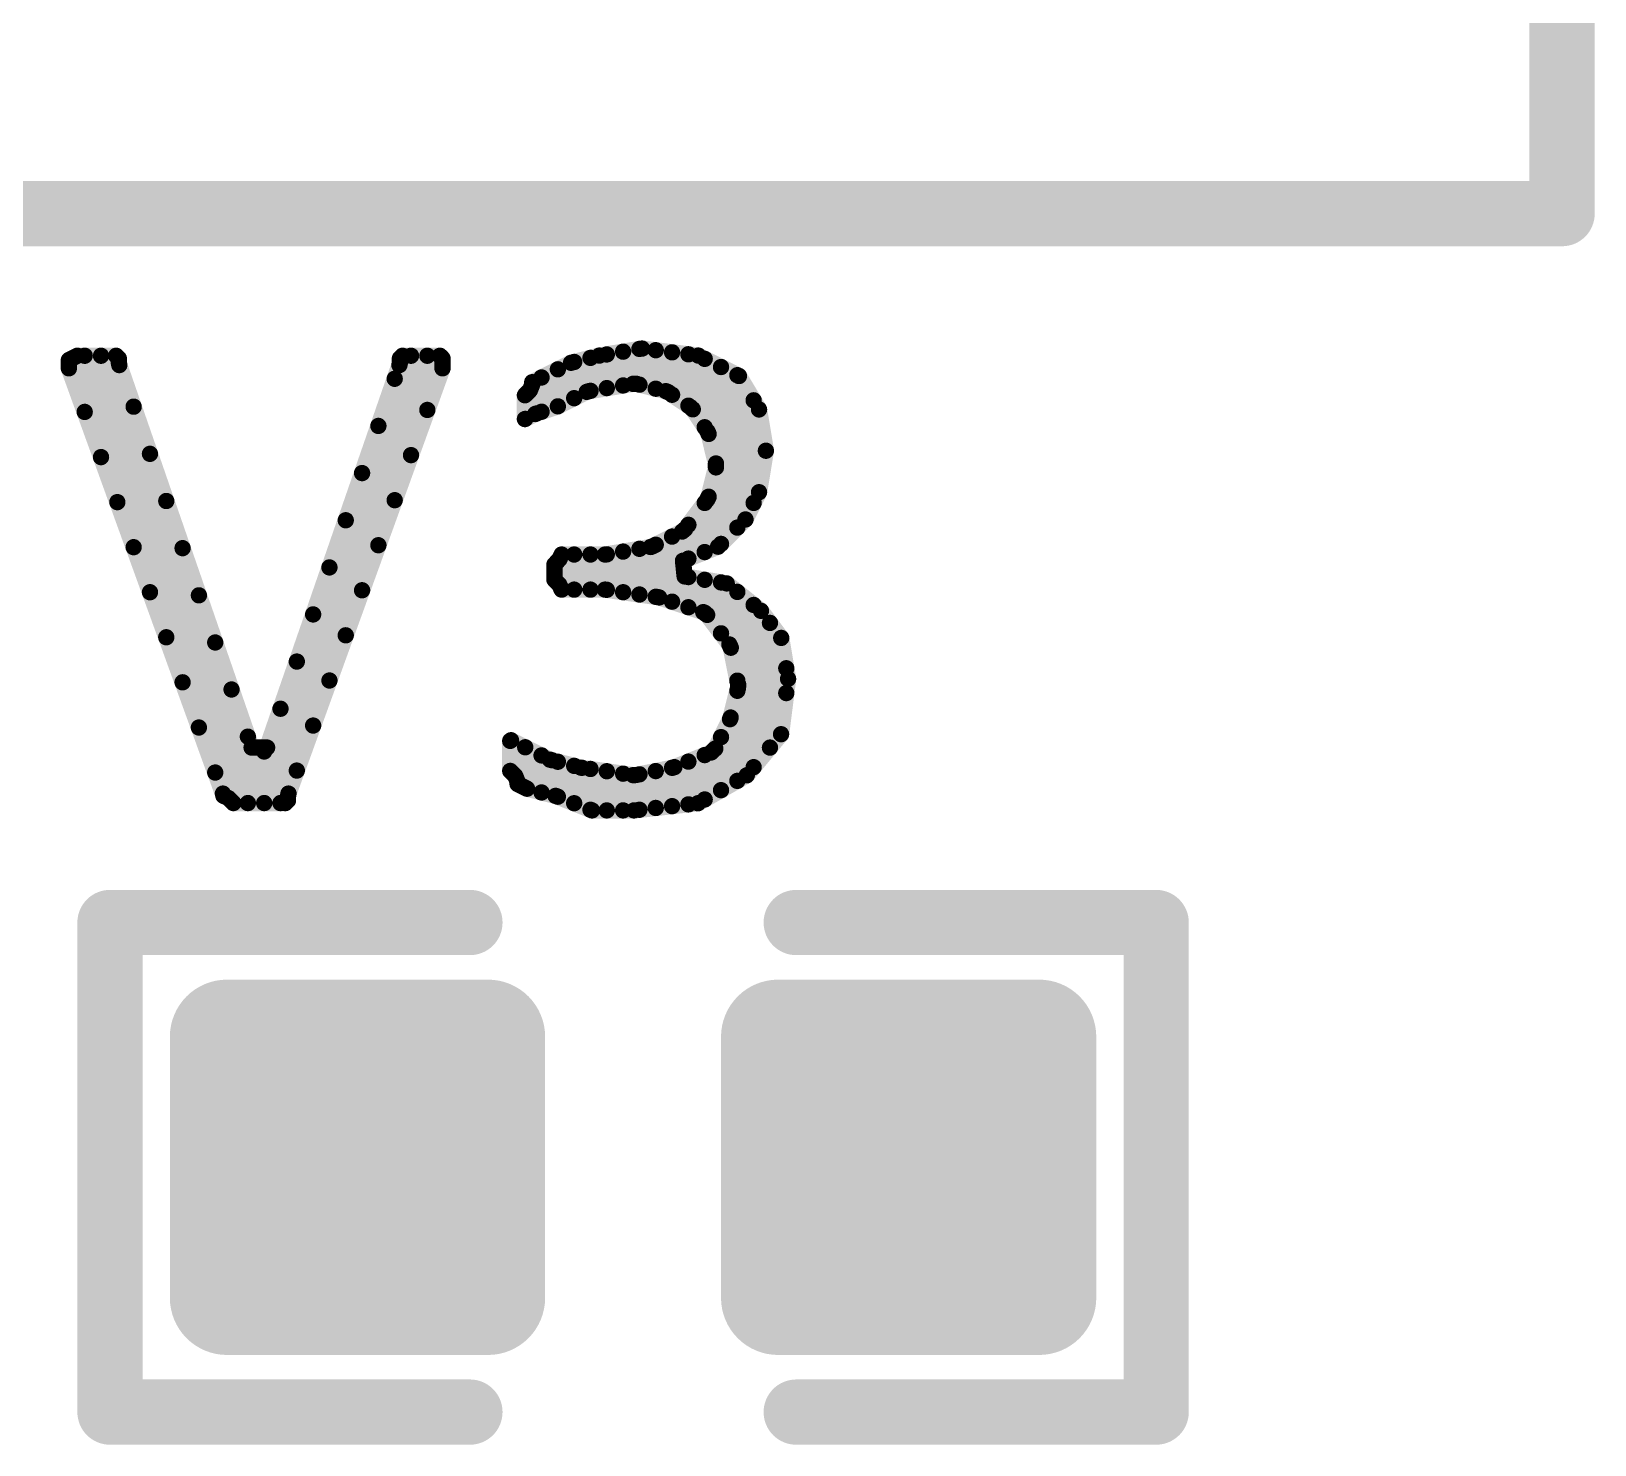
# Model space of a CAD drawing. Extents: x 18.8 to 58.3, y 22.4 to 94.7.
# Drawn here: x 31.667 to 34.101, y 51.014 to 53.214 of the extents above; entities that cross this region are included whole.
import ezdxf

# ---------------------------------------------------------------- set-up
doc = ezdxf.new("R2010")
doc.units = 0
doc.header["$MEASUREMENT"] = 0
doc.layers.get('0').update_dxf_attribs({"linetype": 'CONTINUOUS'})
doc.layers.add('SILKTOP_PHO', color=251, linetype='CONTINUOUS')
doc.layers.add('SOLDERTOP_PHO', color=7, linetype='CONTINUOUS')

# ---------------------------------------------------------------- blocks, each defined once
blk = doc.blocks.new('ROUND_1')
at = {"const_width": 0.0127}
blk.add_lwpolyline([(-0.00635, 0, 1), (0.00635, 0, 1)], format="xyb", close=True, dxfattribs=at)
blk = doc.blocks.new('ROUND_33')
at = {"const_width": 0.0508}
blk.add_lwpolyline([(-0.0254, 0, 1), (0.0254, 0, 1)], format="xyb", close=True, dxfattribs=at)
blk = doc.blocks.new('ROUND_158')
at = {"const_width": 0.0889}
blk.add_lwpolyline([(-0.04445, 0, 1), (0.04445, 0, 1)], format="xyb", close=True, dxfattribs=at)

msp = doc.modelspace()

# ---------------------------------------------------------------- linework, layer by layer
at = {"layer": 'SILKTOP_PHO'}
for points, const_width in [([(34.04997, 55.470044), (34.04997, 52.930044)], 0.1016), ([(34.04997, 52.930044), (28.96997, 52.930044)], 0.1016), ([(31.73857, 52.70881), (31.725362, 52.702206)], 0.0254), ([(31.799022, 52.70881), (31.73857, 52.70881)], 0.0254), ([(31.75, 52.621434), (31.75, 52.70881)], 0.0254), ([(31.7754, 52.551076), (31.7754, 52.70881)], 0.0254), ([(31.803086, 52.704746), (31.799022, 52.70881)], 0.0254), ([(31.8008, 52.480972), (31.8008, 52.707032)], 0.0254), ([(32.244792, 52.70881), (32.240728, 52.704746)], 0.0254), ([(32.302958, 52.70881), (32.244792, 52.70881)], 0.0254), ([(32.258, 52.554124), (32.258, 52.70881)], 0.0254), ([(32.2834, 52.624482), (32.2834, 52.70881)], 0.0254), ([(32.307022, 52.704746), (32.302958, 52.70881)], 0.0254), ([(32.551116, 52.709064), (32.507174, 52.697888)], 0.0254), ([(32.617664, 52.719986), (32.551116, 52.709064)], 0.0254), ([(32.5628, 52.658518), (32.5628, 52.710842)], 0.0254), ([(32.5882, 52.662582), (32.5882, 52.71516)], 0.0254), ([(32.6136, 52.663852), (32.6136, 52.719478)], 0.0254), ([(32.705294, 52.709064), (32.617664, 52.719986)], 0.0254), ([(32.639, 52.657502), (32.639, 52.717446)], 0.0254), ([(32.6644, 52.648104), (32.6644, 52.714144)], 0.0254), ([(32.6898, 52.631086), (32.6898, 52.711096)], 0.0254), ([(32.76854, 52.677314), (32.705294, 52.709064)], 0.0254), ([(31.725362, 52.702206), (31.725362, 52.689252)], 0.0254), ([(31.725362, 52.689252), (31.965138, 52.027328)], 0.0254), ([(31.803086, 52.698396), (31.803086, 52.704746)], 0.0254), ([(31.803848, 52.694332), (31.803086, 52.698396)], 0.0254), ([(32.009842, 52.098956), (31.803848, 52.694332)], 0.0254), ([(32.239966, 52.694332), (32.033972, 52.098956)], 0.0254), ([(32.067246, 52.027328), (32.307022, 52.689252)], 0.0254), ([(32.240728, 52.698396), (32.239966, 52.694332)], 0.0254), ([(32.240728, 52.704746), (32.240728, 52.698396)], 0.0254), ([(32.307022, 52.689252), (32.307022, 52.704746)], 0.0254), ([(32.507174, 52.697888), (32.446722, 52.667662)], 0.0254), ([(32.4866, 52.63007), (32.4866, 52.687728)], 0.0254), ([(32.512, 52.64277), (32.512, 52.699158)], 0.0254), ([(32.5374, 52.6542), (32.5374, 52.705508)], 0.0254), ([(32.7152, 52.597558), (32.7152, 52.703984)], 0.0254), ([(32.7406, 52.415948), (32.7406, 52.691284)], 0.0254), ([(32.2326, 52.48402), (32.2326, 52.672996)], 0.0254), ([(32.446722, 52.664106), (32.443166, 52.655216)], 0.0254), ([(32.446722, 52.667662), (32.446722, 52.664106)], 0.0254), ([(32.4612, 52.621688), (32.4612, 52.675028)], 0.0254), ([(32.535114, 52.653692), (32.603694, 52.665122)], 0.0254), ([(32.603694, 52.665122), (32.609028, 52.665122)], 0.0254), ([(32.609028, 52.665122), (32.654748, 52.653692)], 0.0254), ([(32.766, 52.441348), (32.766, 52.678584)], 0.0254), ([(32.799782, 52.625244), (32.76854, 52.677314)], 0.0254), ([(32.443166, 52.655216), (32.435292, 52.647342)], 0.0254), ([(32.435292, 52.647342), (32.435292, 52.610258)], 0.0254), ([(32.4358, 52.610512), (32.4358, 52.64785)], 0.0254), ([(32.4866, 52.63007), (32.531558, 52.652676)], 0.0254), ([(32.531558, 52.652676), (32.535114, 52.653692)], 0.0254), ([(32.654748, 52.653692), (32.658812, 52.651914)], 0.0254), ([(32.658812, 52.651914), (32.693102, 52.6288)], 0.0254), ([(32.7914, 52.479702), (32.7914, 52.639468)], 0.0254), ([(31.8262, 52.410868), (31.8262, 52.629562)], 0.0254), ([(32.435292, 52.610258), (32.451294, 52.618132)], 0.0254), ([(32.451294, 52.618132), (32.453072, 52.618894)], 0.0254), ([(32.453072, 52.618894), (32.4866, 52.63007)], 0.0254), ([(32.693102, 52.6288), (32.696658, 52.625498)], 0.0254), ([(32.696658, 52.625498), (32.719518, 52.590954)], 0.0254), ([(32.81045, 52.560982), (32.799782, 52.625244)], 0.0254), ([(32.2072, 52.413916), (32.2072, 52.59959)], 0.0254), ([(32.719518, 52.590954), (32.721296, 52.587144)], 0.0254), ([(32.721296, 52.587144), (32.732726, 52.54117)], 0.0254), ([(32.799782, 52.496466), (32.81045, 52.560982)], 0.0254), ([(31.8516, 52.340764), (31.8516, 52.556156)], 0.0254), ([(32.732726, 52.54117), (32.732726, 52.535074)], 0.0254), ([(32.1818, 52.343812), (32.1818, 52.526184)], 0.0254), ([(32.732726, 52.535074), (32.721296, 52.489354)], 0.0254), ([(32.721296, 52.489354), (32.71901, 52.484782)], 0.0254), ([(32.7787, 52.454048), (32.799782, 52.496466)], 0.0254), ([(31.877, 52.27066), (31.877, 52.48275)], 0.0254), ([(32.71901, 52.484782), (32.68472, 52.439062)], 0.0254), ([(32.7152, 52.403248), (32.7152, 52.479702)], 0.0254), ([(32.1564, 52.273708), (32.1564, 52.452778)], 0.0254), ([(32.68472, 52.439062), (32.680148, 52.435252)], 0.0254), ([(32.6898, 52.393088), (32.6898, 52.445666)], 0.0254), ([(32.736028, 52.41163), (32.7787, 52.454048)], 0.0254), ([(32.680148, 52.435252), (32.634428, 52.412392)], 0.0254), ([(32.6644, 52.326032), (32.6644, 52.427378)], 0.0254), ([(31.9024, 52.200556), (31.9024, 52.409344)], 0.0254), ([(32.488886, 52.391818), (32.481266, 52.383944)], 0.0254), ([(32.492442, 52.399438), (32.488886, 52.391818)], 0.0254), ([(32.560006, 52.399438), (32.492442, 52.399438)], 0.0254), ([(32.512, 52.344828), (32.512, 52.399438)], 0.0254), ([(32.5374, 52.344828), (32.5374, 52.399438)], 0.0254), ([(32.562038, 52.399692), (32.560006, 52.399438)], 0.0254), ([(32.630872, 52.411122), (32.562038, 52.399692)], 0.0254), ([(32.5628, 52.344574), (32.5628, 52.399692)], 0.0254), ([(32.5882, 52.340764), (32.5882, 52.40401)], 0.0254), ([(32.6136, 52.337208), (32.6136, 52.408328)], 0.0254), ([(32.634428, 52.412392), (32.630872, 52.411122)], 0.0254), ([(32.639, 52.333652), (32.639, 52.414678)], 0.0254), ([(32.681418, 52.389786), (32.736028, 52.41163)], 0.0254), ([(32.131, 52.20335), (32.131, 52.379372)], 0.0254), ([(32.481266, 52.383944), (32.481266, 52.360322)], 0.0254), ([(32.4866, 52.354734), (32.4866, 52.389532)], 0.0254), ([(32.683958, 52.365402), (32.681418, 52.389786)], 0.0254), ([(32.481266, 52.360322), (32.488886, 52.352448)], 0.0254), ([(32.488886, 52.352448), (32.492442, 52.344828)], 0.0254), ([(32.492442, 52.344828), (32.560006, 52.344828)], 0.0254), ([(32.560006, 52.344828), (32.561784, 52.344574)], 0.0254), ([(32.561784, 52.344574), (32.642048, 52.333144)], 0.0254), ([(32.74949, 52.35448), (32.683958, 52.365402)], 0.0254), ([(32.6898, 52.317396), (32.6898, 52.364386)], 0.0254), ([(32.7152, 52.30876), (32.7152, 52.360068)], 0.0254), ([(32.7406, 52.276756), (32.7406, 52.356004)], 0.0254), ([(32.80283, 52.311808), (32.74949, 52.35448)], 0.0254), ([(31.9278, 52.130198), (31.9278, 52.335938)], 0.0254), ([(32.642048, 52.333144), (32.644334, 52.332636)], 0.0254), ([(32.644334, 52.332636), (32.712914, 52.309776)], 0.0254), ([(32.766, 52.203096), (32.766, 52.341272)], 0.0254), ([(32.7914, 52.068476), (32.7914, 52.320952)], 0.0254), ([(32.1056, 52.133246), (32.1056, 52.30622)], 0.0254), ([(32.712914, 52.309776), (32.71901, 52.305458)], 0.0254), ([(32.71901, 52.305458), (32.753554, 52.259484)], 0.0254), ([(32.834326, 52.269644), (32.80283, 52.311808)], 0.0254), ([(32.8168, 52.098956), (32.8168, 52.293012)], 0.0254), ([(32.844994, 52.20589), (32.834326, 52.269644)], 0.0254), ([(31.9532, 52.060094), (31.9532, 52.262532)], 0.0254), ([(32.753554, 52.259484), (32.75584, 52.254404)], 0.0254), ([(32.75584, 52.254404), (32.76727, 52.197254)], 0.0254), ([(32.0802, 52.063142), (32.0802, 52.232814)], 0.0254), ([(32.8422, 52.183792), (32.8422, 52.2224)], 0.0254), ([(32.76727, 52.197254), (32.767016, 52.191666)], 0.0254), ([(32.834072, 52.119784), (32.844994, 52.20589)], 0.0254), ([(31.9786, 52.01539), (31.9786, 52.18938)], 0.0254), ([(32.767016, 52.191666), (32.755586, 52.145692)], 0.0254), ([(32.766, 52.04714), (32.766, 52.187348)], 0.0254), ([(32.0548, 52.012596), (32.0548, 52.159408)], 0.0254), ([(32.75457, 52.143152), (32.73171, 52.097432)], 0.0254), ([(32.755586, 52.145692), (32.75457, 52.143152)], 0.0254), ([(32.004, 52.012596), (32.004, 52.115974)], 0.0254), ([(32.033972, 52.098956), (32.009842, 52.098956)], 0.0254), ([(32.413702, 52.110386), (32.412432, 52.10937)], 0.0254), ([(32.412432, 52.10937), (32.412432, 52.062634)], 0.0254), ([(32.474154, 52.08016), (32.413702, 52.110386)], 0.0254), ([(32.4358, 52.036218), (32.4358, 52.099464)], 0.0254), ([(32.7406, 52.032662), (32.7406, 52.115212)], 0.0254), ([(32.780732, 52.055776), (32.834072, 52.119784)], 0.0254), ([(32.0294, 52.012596), (32.0294, 52.09286)], 0.0254), ([(32.4612, 52.029106), (32.4612, 52.086764)], 0.0254), ([(32.476948, 52.079398), (32.474154, 52.08016)], 0.0254), ([(32.522668, 52.067714), (32.476948, 52.079398)], 0.0254), ([(32.4866, 52.022502), (32.4866, 52.076858)], 0.0254), ([(32.725106, 52.091336), (32.667956, 52.068476)], 0.0254), ([(32.6898, 52.010564), (32.6898, 52.077112)], 0.0254), ([(32.7152, 52.018184), (32.7152, 52.087272)], 0.0254), ([(32.73171, 52.097432), (32.725106, 52.091336)], 0.0254), ([(32.412432, 52.062634), (32.420306, 52.05476)], 0.0254), ([(32.420306, 52.05476), (32.423862, 52.04587)], 0.0254), ([(32.512, 52.012342), (32.512, 52.070508)], 0.0254), ([(32.523938, 52.06746), (32.522668, 52.067714)], 0.0254), ([(32.603948, 52.05603), (32.523938, 52.06746)], 0.0254), ([(32.5374, 52.002182), (32.5374, 52.065682)], 0.0254), ([(32.5628, 52.001166), (32.5628, 52.062126)], 0.0254), ([(32.5882, 52.001166), (32.5882, 52.058316)], 0.0254), ([(32.608266, 52.056284), (32.603948, 52.05603)], 0.0254), ([(32.66567, 52.067714), (32.608266, 52.056284)], 0.0254), ([(32.6136, 52.002182), (32.6136, 52.0573)], 0.0254), ([(32.639, 52.004976), (32.639, 52.06238)], 0.0254), ([(32.6644, 52.00777), (32.6644, 52.06746)], 0.0254), ([(32.667956, 52.068476), (32.66567, 52.067714)], 0.0254), ([(32.704786, 52.012342), (32.780732, 52.055776)], 0.0254), ([(31.965138, 52.027328), (31.9659, 52.024026)], 0.0254), ([(32.066484, 52.02301), (32.067246, 52.027328)], 0.0254), ([(32.423862, 52.04587), (32.423862, 52.042314)], 0.0254), ([(32.423862, 52.042314), (32.438594, 52.034948)], 0.0254), ([(32.438594, 52.034948), (32.483044, 52.023772)], 0.0254), ([(31.9659, 52.024026), (31.97352, 52.02047)], 0.0254), ([(31.97352, 52.02047), (31.981394, 52.012596)], 0.0254), ([(31.981394, 52.012596), (32.06242, 52.012596)], 0.0254), ([(32.06242, 52.012596), (32.066484, 52.01666)], 0.0254), ([(32.066484, 52.01666), (32.066484, 52.02301)], 0.0254), ([(32.483044, 52.023772), (32.484568, 52.023264)], 0.0254), ([(32.484568, 52.023264), (32.539686, 52.001166)], 0.0254), ([(32.539686, 52.001166), (32.605218, 52.001166)], 0.0254), ([(32.605218, 52.001166), (32.704786, 52.012342)], 0.0254), ([(32.349694, 51.826668), (31.78937, 51.826668)], 0.1016), ([(31.78937, 51.826668), (31.78937, 51.064668)], 0.1016), ([(32.857694, 51.826668), (33.418018, 51.826668)], 0.1016), ([(33.418018, 51.826668), (33.418018, 51.064668)], 0.1016), ([(31.78937, 51.064668), (32.349694, 51.064668)], 0.1016), ([(33.418018, 51.064668), (32.857694, 51.064668)], 0.1016)]:
    msp.add_lwpolyline(points, dxfattribs=dict(at, const_width=const_width))
at = {"layer": 'SOLDERTOP_PHO', "const_width": 0.1778}
for points in [[(31.971488, 51.242468), (31.971488, 51.648868)], [(31.971488, 51.648868), (32.377888, 51.648868)], [(31.9786, 51.242468), (31.9786, 51.648868)], [(32.1564, 51.242468), (32.1564, 51.648868)], [(32.3342, 51.242468), (32.3342, 51.648868)], [(32.377888, 51.648868), (32.377888, 51.242468)], [(32.8295, 51.242468), (32.8295, 51.648868)], [(32.8295, 51.648868), (33.2359, 51.648868)], [(32.8676, 51.242468), (32.8676, 51.648868)], [(33.0454, 51.242468), (33.0454, 51.648868)], [(33.2232, 51.242468), (33.2232, 51.648868)], [(33.2359, 51.648868), (33.2359, 51.242468)], [(31.971488, 51.5366), (32.377888, 51.5366)], [(32.8295, 51.5366), (33.2359, 51.5366)], [(31.971488, 51.3588), (32.377888, 51.3588)], [(32.8295, 51.3588), (33.2359, 51.3588)], [(32.377888, 51.242468), (31.971488, 51.242468)], [(33.2359, 51.242468), (32.8295, 51.242468)]]:
    msp.add_lwpolyline(points, dxfattribs=at)

# ---------------------------------------------------------------- block references
at = {"layer": 'SILKTOP_PHO'}
for name, p in [('ROUND_33', (34.04997, 52.930044)), ('ROUND_33', (34.04997, 52.930044)), ('ROUND_1', (31.73857, 52.70881)), ('ROUND_1', (31.75, 52.70881)), ('ROUND_1', (31.7754, 52.70881)), ('ROUND_1', (31.799022, 52.70881)), ('ROUND_1', (31.8008, 52.707032)), ('ROUND_1', (32.244792, 52.70881)), ('ROUND_1', (32.258, 52.70881)), ('ROUND_1', (32.2834, 52.70881)), ('ROUND_1', (32.302958, 52.70881)), ('ROUND_1', (32.551116, 52.709064)), ('ROUND_1', (32.5628, 52.710842)), ('ROUND_1', (32.5882, 52.71516)), ('ROUND_1', (32.6136, 52.719478)), ('ROUND_1', (32.617664, 52.719986)), ('ROUND_1', (32.639, 52.717446)), ('ROUND_1', (32.6644, 52.714144)), ('ROUND_1', (32.6898, 52.711096)), ('ROUND_1', (32.705294, 52.709064)), ('ROUND_1', (31.725362, 52.702206)), ('ROUND_1', (31.725362, 52.689252)), ('ROUND_1', (31.803086, 52.704746)), ('ROUND_1', (31.803086, 52.698396)), ('ROUND_1', (31.803848, 52.694332)), ('ROUND_1', (32.239966, 52.694332)), ('ROUND_1', (32.240728, 52.704746)), ('ROUND_1', (32.240728, 52.698396)), ('ROUND_1', (32.307022, 52.704746)), ('ROUND_1', (32.307022, 52.704746)), ('ROUND_1', (32.307022, 52.689252)), ('ROUND_1', (32.4866, 52.687728)), ('ROUND_1', (32.507174, 52.697888)), ('ROUND_1', (32.512, 52.699158)), ('ROUND_1', (32.5374, 52.705508)), ('ROUND_1', (32.7152, 52.703984)), ('ROUND_1', (32.7406, 52.691284)), ('ROUND_1', (32.2326, 52.672996)), ('ROUND_1', (32.446722, 52.667662)), ('ROUND_1', (32.446722, 52.664106)), ('ROUND_1', (32.4612, 52.675028)), ('ROUND_1', (32.5628, 52.658518)), ('ROUND_1', (32.5882, 52.662582)), ('ROUND_1', (32.603694, 52.665122)), ('ROUND_1', (32.609028, 52.665122)), ('ROUND_1', (32.6136, 52.663852)), ('ROUND_1', (32.766, 52.678584)), ('ROUND_1', (32.76854, 52.677314)), ('ROUND_1', (32.435292, 52.647342)), ('ROUND_1', (32.4358, 52.64785)), ('ROUND_1', (32.443166, 52.655216)), ('ROUND_1', (32.512, 52.64277)), ('ROUND_1', (32.531558, 52.652676)), ('ROUND_1', (32.535114, 52.653692)), ('ROUND_1', (32.5374, 52.6542)), ('ROUND_1', (32.639, 52.657502)), ('ROUND_1', (32.654748, 52.653692)), ('ROUND_1', (32.658812, 52.651914)), ('ROUND_1', (32.6644, 52.648104)), ('ROUND_1', (32.7914, 52.639468)), ('ROUND_1', (31.75, 52.621434)), ('ROUND_1', (31.8262, 52.629562)), ('ROUND_1', (32.2834, 52.624482)), ('ROUND_1', (32.435292, 52.610258)), ('ROUND_1', (32.4358, 52.610512)), ('ROUND_1', (32.451294, 52.618132)), ('ROUND_1', (32.453072, 52.618894)), ('ROUND_1', (32.4612, 52.621688)), ('ROUND_1', (32.4866, 52.63007)), ('ROUND_1', (32.4866, 52.63007)), ('ROUND_1', (32.6898, 52.631086)), ('ROUND_1', (32.693102, 52.6288)), ('ROUND_1', (32.696658, 52.625498)), ('ROUND_1', (32.799782, 52.625244)), ('ROUND_1', (32.2072, 52.59959)), ('ROUND_1', (32.7152, 52.597558)), ('ROUND_1', (32.719518, 52.590954)), ('ROUND_1', (32.721296, 52.587144)), ('ROUND_1', (32.81045, 52.560982)), ('ROUND_1', (31.7754, 52.551076)), ('ROUND_1', (31.8516, 52.556156)), ('ROUND_1', (32.258, 52.554124)), ('ROUND_1', (32.732726, 52.54117)), ('ROUND_1', (32.1818, 52.526184)), ('ROUND_1', (32.732726, 52.535074)), ('ROUND_1', (32.721296, 52.489354)), ('ROUND_1', (32.799782, 52.496466)), ('ROUND_1', (31.8008, 52.480972)), ('ROUND_1', (31.877, 52.48275)), ('ROUND_1', (32.2326, 52.48402)), ('ROUND_1', (32.7152, 52.479702)), ('ROUND_1', (32.71901, 52.484782)), ('ROUND_1', (32.7914, 52.479702)), ('ROUND_1', (32.1564, 52.452778)), ('ROUND_1', (32.68472, 52.439062)), ('ROUND_1', (32.6898, 52.445666)), ('ROUND_1', (32.766, 52.441348)), ('ROUND_1', (32.7787, 52.454048)), ('ROUND_1', (32.6644, 52.427378)), ('ROUND_1', (32.680148, 52.435252)), ('ROUND_1', (32.7406, 52.415948)), ('ROUND_1', (31.8262, 52.410868)), ('ROUND_1', (31.9024, 52.409344)), ('ROUND_1', (32.2072, 52.413916)), ('ROUND_1', (32.488886, 52.391818)), ('ROUND_1', (32.492442, 52.399438)), ('ROUND_1', (32.512, 52.399438)), ('ROUND_1', (32.5374, 52.399438)), ('ROUND_1', (32.560006, 52.399438)), ('ROUND_1', (32.562038, 52.399692)), ('ROUND_1', (32.5628, 52.399692)), ('ROUND_1', (32.5882, 52.40401)), ('ROUND_1', (32.6136, 52.408328)), ('ROUND_1', (32.630872, 52.411122)), ('ROUND_1', (32.634428, 52.412392)), ('ROUND_1', (32.639, 52.414678)), ('ROUND_1', (32.6898, 52.393088)), ('ROUND_1', (32.7152, 52.403248)), ('ROUND_1', (32.736028, 52.41163)), ('ROUND_1', (32.131, 52.379372)), ('ROUND_1', (32.481266, 52.383944)), ('ROUND_1', (32.4866, 52.389532)), ('ROUND_1', (32.681418, 52.389786)), ('ROUND_1', (32.1818, 52.343812)), ('ROUND_1', (32.481266, 52.360322)), ('ROUND_1', (32.4866, 52.354734)), ('ROUND_1', (32.488886, 52.352448)), ('ROUND_1', (32.492442, 52.344828)), ('ROUND_1', (32.512, 52.344828)), ('ROUND_1', (32.5374, 52.344828)), ('ROUND_1', (32.560006, 52.344828)), ('ROUND_1', (32.561784, 52.344574)), ('ROUND_1', (32.5628, 52.344574)), ('ROUND_1', (32.683958, 52.365402)), ('ROUND_1', (32.6898, 52.364386)), ('ROUND_1', (32.7152, 52.360068)), ('ROUND_1', (32.7406, 52.356004)), ('ROUND_1', (32.74949, 52.35448)), ('ROUND_1', (31.8516, 52.340764)), ('ROUND_1', (31.9278, 52.335938)), ('ROUND_1', (32.5882, 52.340764)), ('ROUND_1', (32.6136, 52.337208)), ('ROUND_1', (32.639, 52.333652)), ('ROUND_1', (32.642048, 52.333144)), ('ROUND_1', (32.644334, 52.332636)), ('ROUND_1', (32.6644, 52.326032)), ('ROUND_1', (32.6898, 52.317396)), ('ROUND_1', (32.766, 52.341272)), ('ROUND_1', (32.7914, 52.320952)), ('ROUND_1', (32.1056, 52.30622)), ('ROUND_1', (32.712914, 52.309776)), ('ROUND_1', (32.7152, 52.30876)), ('ROUND_1', (32.71901, 52.305458)), ('ROUND_1', (32.80283, 52.311808)), ('ROUND_1', (32.8168, 52.293012)), ('ROUND_1', (31.877, 52.27066)), ('ROUND_1', (32.1564, 52.273708)), ('ROUND_1', (32.7406, 52.276756)), ('ROUND_1', (32.834326, 52.269644)), ('ROUND_1', (31.9532, 52.262532)), ('ROUND_1', (32.753554, 52.259484)), ('ROUND_1', (32.75584, 52.254404)), ('ROUND_1', (32.0802, 52.232814)), ('ROUND_1', (32.8422, 52.2224)), ('ROUND_1', (31.9024, 52.200556)), ('ROUND_1', (32.131, 52.20335)), ('ROUND_1', (32.766, 52.203096)), ('ROUND_1', (32.76727, 52.197254)), ('ROUND_1', (32.844994, 52.20589)), ('ROUND_1', (32.844994, 52.20589)), ('ROUND_1', (31.9786, 52.18938)), ('ROUND_1', (32.766, 52.187348)), ('ROUND_1', (32.767016, 52.191666)), ('ROUND_1', (32.8422, 52.183792)), ('ROUND_1', (32.0548, 52.159408)), ('ROUND_1', (31.9278, 52.130198)), ('ROUND_1', (32.1056, 52.133246)), ('ROUND_1', (32.75457, 52.143152)), ('ROUND_1', (32.755586, 52.145692)), ('ROUND_1', (32.004, 52.115974)), ('ROUND_1', (32.009842, 52.098956)), ('ROUND_1', (32.033972, 52.098956)), ('ROUND_1', (32.412432, 52.10937)), ('ROUND_1', (32.413702, 52.110386)), ('ROUND_1', (32.4358, 52.099464)), ('ROUND_1', (32.7406, 52.115212)), ('ROUND_1', (32.8168, 52.098956)), ('ROUND_1', (32.834072, 52.119784)), ('ROUND_1', (32.0294, 52.09286)), ('ROUND_1', (32.4612, 52.086764)), ('ROUND_1', (32.474154, 52.08016)), ('ROUND_1', (32.476948, 52.079398)), ('ROUND_1', (32.4866, 52.076858)), ('ROUND_1', (32.6898, 52.077112)), ('ROUND_1', (32.7152, 52.087272)), ('ROUND_1', (32.725106, 52.091336)), ('ROUND_1', (32.73171, 52.097432)), ('ROUND_1', (31.9532, 52.060094)), ('ROUND_1', (32.0802, 52.063142)), ('ROUND_1', (32.412432, 52.062634)), ('ROUND_1', (32.420306, 52.05476)), ('ROUND_1', (32.512, 52.070508)), ('ROUND_1', (32.522668, 52.067714)), ('ROUND_1', (32.523938, 52.06746)), ('ROUND_1', (32.5374, 52.065682)), ('ROUND_1', (32.5628, 52.062126)), ('ROUND_1', (32.5882, 52.058316)), ('ROUND_1', (32.603948, 52.05603)), ('ROUND_1', (32.608266, 52.056284)), ('ROUND_1', (32.6136, 52.0573)), ('ROUND_1', (32.639, 52.06238)), ('ROUND_1', (32.6644, 52.06746)), ('ROUND_1', (32.66567, 52.067714)), ('ROUND_1', (32.667956, 52.068476)), ('ROUND_1', (32.780732, 52.055776)), ('ROUND_1', (32.7914, 52.068476)), ('ROUND_1', (31.965138, 52.027328)), ('ROUND_1', (32.067246, 52.027328)), ('ROUND_1', (32.423862, 52.04587)), ('ROUND_1', (32.423862, 52.042314)), ('ROUND_1', (32.4358, 52.036218)), ('ROUND_1', (32.438594, 52.034948)), ('ROUND_1', (32.4612, 52.029106)), ('ROUND_1', (32.7406, 52.032662)), ('ROUND_1', (32.766, 52.04714)), ('ROUND_1', (31.9659, 52.024026)), ('ROUND_1', (31.97352, 52.02047)), ('ROUND_1', (31.9786, 52.01539)), ('ROUND_1', (31.981394, 52.012596)), ('ROUND_1', (32.004, 52.012596)), ('ROUND_1', (32.0294, 52.012596)), ('ROUND_1', (32.0548, 52.012596)), ('ROUND_1', (32.06242, 52.012596)), ('ROUND_1', (32.066484, 52.02301)), ('ROUND_1', (32.066484, 52.01666)), ('ROUND_1', (32.483044, 52.023772)), ('ROUND_1', (32.484568, 52.023264)), ('ROUND_1', (32.4866, 52.022502)), ('ROUND_1', (32.512, 52.012342)), ('ROUND_1', (32.5374, 52.002182)), ('ROUND_1', (32.539686, 52.001166)), ('ROUND_1', (32.5628, 52.001166)), ('ROUND_1', (32.5882, 52.001166)), ('ROUND_1', (32.605218, 52.001166)), ('ROUND_1', (32.6136, 52.002182)), ('ROUND_1', (32.639, 52.004976)), ('ROUND_1', (32.6644, 52.00777)), ('ROUND_1', (32.6898, 52.010564)), ('ROUND_1', (32.704786, 52.012342)), ('ROUND_1', (32.7152, 52.018184)), ('ROUND_33', (31.78937, 51.826668)), ('ROUND_33', (32.349694, 51.826668)), ('ROUND_33', (32.857694, 51.826668)), ('ROUND_33', (33.418018, 51.826668)), ('ROUND_33', (31.78937, 51.064668)), ('ROUND_33', (32.349694, 51.064668)), ('ROUND_33', (32.857694, 51.064668)), ('ROUND_33', (33.418018, 51.064668))]:
    msp.add_blockref(name, p, dxfattribs=at)
at = {"layer": 'SOLDERTOP_PHO'}
for p in [(31.971488, 51.648868), (31.9786, 51.648868), (32.1564, 51.648868), (32.3342, 51.648868), (32.377888, 51.648868), (32.8295, 51.648868), (32.8676, 51.648868), (33.0454, 51.648868), (33.2232, 51.648868), (33.2359, 51.648868), (31.971488, 51.5366), (32.377888, 51.5366), (32.8295, 51.5366), (33.2359, 51.5366), (31.971488, 51.3588), (32.377888, 51.3588), (32.8295, 51.3588), (33.2359, 51.3588), (31.971488, 51.242468), (31.971488, 51.242468), (31.9786, 51.242468), (32.1564, 51.242468), (32.3342, 51.242468), (32.377888, 51.242468), (32.8295, 51.242468), (32.8295, 51.242468), (32.8676, 51.242468), (33.0454, 51.242468), (33.2232, 51.242468), (33.2359, 51.242468)]:
    msp.add_blockref('ROUND_158', p, dxfattribs=at)

doc.saveas('drawing.dxf')
